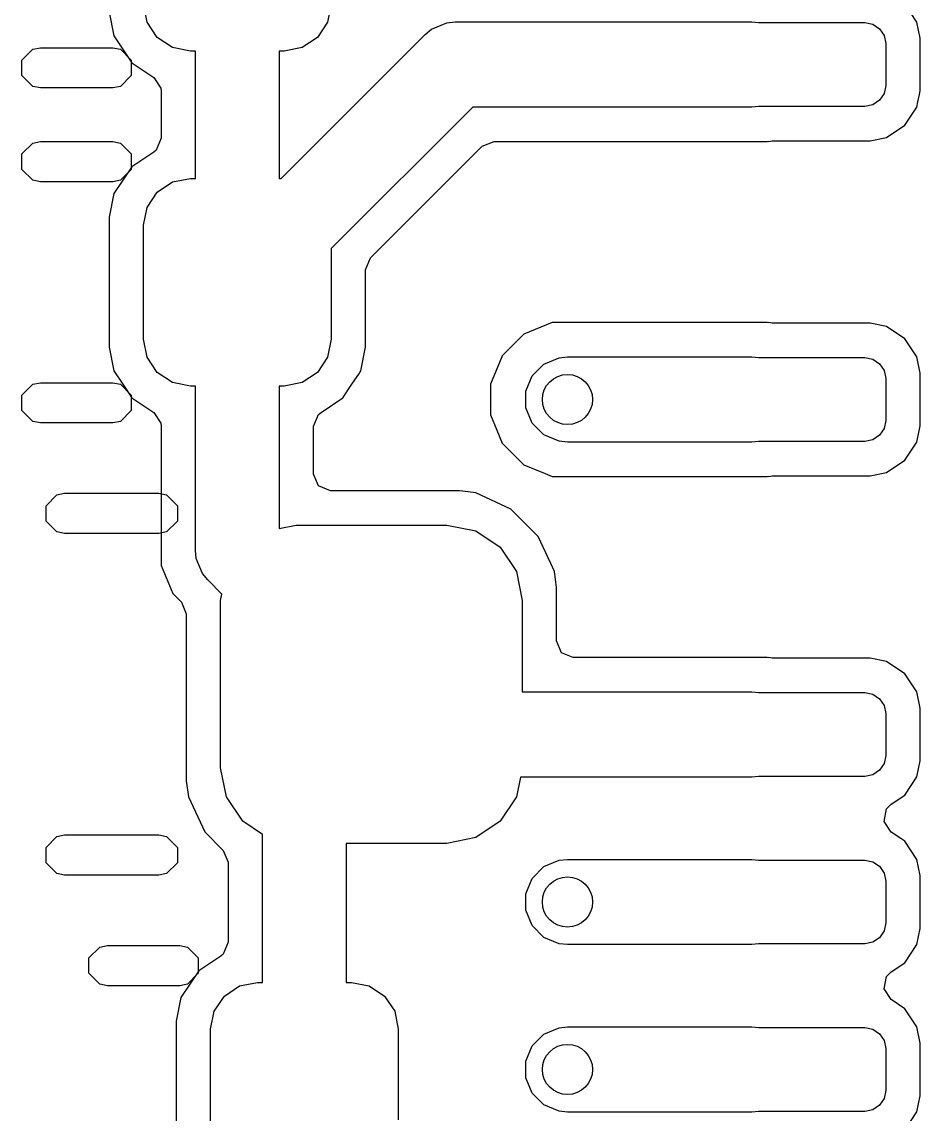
# Model space of a CAD drawing. Extents: x 125.5 to 181.1, y -135.3 to -67.6.
# Drawn here: x 164.572 to 167.252, y -128.283 to -125.023 of the extents above; entities that cross this region are included whole.
import ezdxf

# ---------------------------------------------------------------- set-up
doc = ezdxf.new("R2010")
doc.units = 0
doc.layers.add('BLACK', color=7, linetype='CONTINUOUS')

msp = doc.modelspace()

# ---------------------------------------------------------------- linework, layer by layer
at = {"layer": 'BLACK', "linetype": 'CONTINUOUS'}
for p, q in [((164.945657, -125.023576), (164.935, -124.97)), ((165.495, -124.97), (165.484343, -125.023576)), ((167.242927, -125.02312), (167.208922, -124.972227)), ((164.832501, -124.993893), (164.846568, -125.064615)), ((164.976005, -125.068995), (164.945657, -125.023576)), ((165.484343, -125.023576), (165.453995, -125.068995)), ((165.775198, -125.060197), (165.794442, -125.044403)), ((165.794442, -125.044403), (165.840223, -125.02544)), ((165.840223, -125.02544), (165.840224, -125.02544)), ((165.840224, -125.02544), (165.865, -125.023)), ((165.865, -125.023), (166.75, -125.023)), ((166.75, -125.023), (166.770308, -125.025)), ((166.770308, -125.025), (167.0875, -125.025)), ((167.0875, -125.025), (167.111418, -125.029758)), ((167.111418, -125.029758), (167.131694, -125.043306)), ((167.131694, -125.043306), (167.145242, -125.063582)), ((167.242927, -125.023123), (167.242927, -125.02312)), ((167.242928, -125.023124), (167.242927, -125.023123)), ((167.252498, -125.071238), (167.242928, -125.023124)), ((164.846568, -125.064615), (164.846571, -125.064622)), ((164.846571, -125.064622), (164.900166, -125.144832)), ((165.021424, -125.099343), (164.976005, -125.068995)), ((165.345394, -125.49), (165.775198, -125.060197)), ((165.453995, -125.068995), (165.408576, -125.099343)), ((167.145242, -125.063582), (167.15, -125.0875)), ((167.252498, -125.071242), (167.252498, -125.071238)), ((167.252499, -125.071248), (167.252498, -125.071242)), ((167.2525, -125.228753), (167.252499, -125.071248)), ((164.571731, -125.137039), (164.604203, -125.104567)), ((164.604203, -125.104567), (164.627164, -125.1)), ((164.627164, -125.1), (164.842836, -125.1)), ((164.842836, -125.1), (164.865797, -125.104567)), ((164.865797, -125.104567), (164.898269, -125.137039)), ((165.075, -125.11), (165.021424, -125.099343)), ((165.09, -125.11), (165.075, -125.11)), ((165.09, -125.49), (165.09, -125.11)), ((165.355, -125.11), (165.34, -125.11)), ((165.34, -125.11), (165.34, -125.49)), ((165.408576, -125.099343), (165.355, -125.11)), ((167.15, -125.0875), (167.15, -125.2125)), ((164.571731, -125.182961), (164.571731, -125.137039)), ((164.898269, -125.137039), (164.898269, -125.182961)), ((164.900166, -125.144832), (164.900167, -125.144833)), ((164.900167, -125.144833), (164.965278, -125.188338)), ((164.604203, -125.215433), (164.571731, -125.182961)), ((164.898269, -125.182961), (164.865797, -125.215433)), ((164.965278, -125.188338), (164.986539, -125.220157)), ((167.15, -125.2125), (167.145242, -125.236418)), ((164.627164, -125.22), (164.604203, -125.215433)), ((164.842836, -125.22), (164.627164, -125.22)), ((164.865797, -125.215433), (164.842836, -125.22)), ((164.986539, -125.220157), (164.9875, -125.229912)), ((164.9875, -125.229912), (164.9875, -125.370087)), ((167.145242, -125.236418), (167.131694, -125.256694)), ((167.246061, -125.261127), (167.250281, -125.239908)), ((167.250281, -125.239908), (167.2525, -125.228753)), ((165.917605, -125.277), (165.495, -125.699605)), ((166.75, -125.277), (165.917605, -125.277)), ((166.770308, -125.275), (166.75, -125.277)), ((167.0875, -125.275), (166.770308, -125.275)), ((167.111418, -125.270242), (167.0875, -125.275)), ((167.131694, -125.256694), (167.111418, -125.270242)), ((167.206459, -125.331459), (167.242927, -125.27688)), ((167.242927, -125.27688), (167.246061, -125.261127)), ((167.15188, -125.367927), (167.206459, -125.331459)), ((164.9875, -125.370087), (164.972855, -125.405442)), ((167.103752, -125.377499), (167.15188, -125.367927)), ((164.571731, -125.417039), (164.604203, -125.384567)), ((164.604203, -125.384567), (164.627164, -125.38)), ((164.627164, -125.38), (164.842836, -125.38)), ((164.842836, -125.38), (164.865797, -125.384567)), ((164.865797, -125.384567), (164.898269, -125.417039)), ((164.972855, -125.405442), (164.965279, -125.41166)), ((165.612143, -125.727417), (165.945417, -125.394145)), ((165.945417, -125.394145), (165.980772, -125.3795)), ((165.980772, -125.3795), (166.795651, -125.3795)), ((166.795651, -125.3795), (166.80048, -125.378539)), ((166.80048, -125.378539), (166.80066, -125.379444)), ((166.80066, -125.379444), (166.810427, -125.377499)), ((166.810427, -125.377499), (167.10375, -125.377499)), ((167.10375, -125.377499), (167.103752, -125.377499)), ((164.571731, -125.462961), (164.571731, -125.417039)), ((164.898269, -125.417039), (164.898269, -125.462961)), ((164.965279, -125.41166), (164.900167, -125.455166)), ((164.604203, -125.495433), (164.571731, -125.462961)), ((164.900167, -125.455166), (164.846569, -125.535381)), ((164.898269, -125.462961), (164.865797, -125.495433)), ((164.627164, -125.5), (164.604203, -125.495433)), ((164.842836, -125.5), (164.627164, -125.5)), ((164.865797, -125.495433), (164.842836, -125.5)), ((164.976005, -125.531005), (165.021424, -125.500657)), ((165.021424, -125.500657), (165.075, -125.49)), ((165.075, -125.49), (165.09, -125.49)), ((165.34, -125.49), (165.345394, -125.49)), ((164.846568, -125.535385), (164.8325, -125.606111)), ((164.846569, -125.535381), (164.846568, -125.535385)), ((164.945657, -125.576424), (164.976005, -125.531005)), ((164.935, -125.63), (164.945657, -125.576424)), ((164.8325, -125.606111), (164.8325, -125.993883)), ((164.935, -125.97), (164.935, -125.63)), ((165.495, -125.699605), (165.495, -125.97)), ((165.597499, -125.76277), (165.612143, -125.727417)), ((165.5975, -125.993885), (165.597499, -125.76277)), ((166.154347, -125.9205), (166.069997, -125.95544)), ((166.15435, -125.9205), (166.154347, -125.9205)), ((166.79565, -125.9205), (166.15435, -125.9205)), ((166.795651, -125.9205), (166.79565, -125.9205)), ((166.80048, -125.921461), (166.795651, -125.9205)), ((166.800659, -125.92056), (166.80048, -125.921461)), ((166.810424, -125.9225), (166.800659, -125.92056)), ((167.103753, -125.9225), (166.810424, -125.9225)), ((167.103757, -125.9225), (167.103753, -125.9225)), ((167.151876, -125.932071), (167.103757, -125.9225)), ((166.069996, -125.95544), (166.00544, -126.019996)), ((166.069997, -125.95544), (166.069996, -125.95544)), ((167.151882, -125.932074), (167.151876, -125.932071)), ((167.206459, -125.96854), (167.151882, -125.932074)), ((164.8325, -125.993883), (164.832501, -125.993893)), ((164.832501, -125.993893), (164.846568, -126.064615)), ((164.945657, -126.023576), (164.935, -125.97)), ((165.495, -125.97), (165.484343, -126.023576)), ((165.58343, -126.064619), (165.5975, -125.993885)), ((167.212631, -125.977778), (167.206459, -125.96854)), ((167.242927, -126.02312), (167.212631, -125.977778)), ((164.976005, -126.068995), (164.945657, -126.023576)), ((165.484343, -126.023576), (165.453995, -126.068995)), ((166.004147, -126.023118), (165.9705, -126.104347)), ((166.005439, -126.019999), (166.004147, -126.023118)), ((166.00544, -126.019997), (166.005439, -126.019998)), ((166.005439, -126.019998), (166.005439, -126.019999)), ((166.00544, -126.019996), (166.00544, -126.019997)), ((166.129443, -126.044403), (166.175224, -126.02544)), ((166.175224, -126.02544), (166.2, -126.023)), ((166.2, -126.023), (166.75, -126.023)), ((166.75, -126.023), (166.770308, -126.025)), ((166.770308, -126.025), (167.0875, -126.025)), ((167.0875, -126.025), (167.111418, -126.029758)), ((167.242927, -126.023123), (167.242927, -126.02312)), ((167.242928, -126.023124), (167.242927, -126.023123)), ((167.252498, -126.071238), (167.242928, -126.023124)), ((166.094403, -126.079443), (166.129443, -126.044403)), ((167.111418, -126.029758), (167.131694, -126.043306)), ((167.131694, -126.043306), (167.145242, -126.063582)), ((164.846568, -126.064615), (164.846571, -126.064622)), ((164.846571, -126.064622), (164.873115, -126.104347)), ((165.021424, -126.099343), (164.976005, -126.068995)), ((165.453995, -126.068995), (165.408576, -126.099343)), ((165.556885, -126.104347), (165.579002, -126.071247)), ((165.579002, -126.071247), (165.58008, -126.069632)), ((165.58008, -126.069632), (165.58343, -126.064619)), ((166.07544, -126.125224), (166.094403, -126.079443)), ((167.145242, -126.063582), (167.15, -126.0875)), ((167.15, -126.0875), (167.15, -126.2125)), ((167.252498, -126.071242), (167.252498, -126.071238)), ((167.252499, -126.071248), (167.252498, -126.071242)), ((167.2525, -126.228753), (167.252499, -126.071248)), ((164.571731, -126.137039), (164.604203, -126.104567)), ((164.604203, -126.104567), (164.627164, -126.1)), ((164.627164, -126.1), (164.842836, -126.1)), ((164.842836, -126.1), (164.865797, -126.104567)), ((164.865797, -126.104567), (164.898269, -126.137039)), ((164.873115, -126.104347), (164.900167, -126.144833)), ((165.075, -126.11), (165.021424, -126.099343)), ((165.09, -126.11), (165.075, -126.11)), ((165.09, -126.6), (165.09, -126.11)), ((165.355, -126.11), (165.34, -126.11)), ((165.34, -126.11), (165.34, -126.534945)), ((165.408576, -126.099343), (165.355, -126.11)), ((165.529833, -126.144833), (165.556885, -126.104347)), ((165.9705, -126.104347), (165.9705, -126.195652)), ((166.07544, -126.174776), (166.07544, -126.125224)), ((164.571731, -126.182961), (164.571731, -126.137039)), ((164.898269, -126.137039), (164.898269, -126.182961)), ((164.900167, -126.144833), (164.965278, -126.188338)), ((165.464711, -126.188345), (165.529833, -126.144833)), ((164.604203, -126.215433), (164.571731, -126.182961)), ((164.898269, -126.182961), (164.865797, -126.215433)), ((164.965278, -126.188338), (164.986539, -126.220157)), ((165.457145, -126.194556), (165.464711, -126.188345)), ((166.094403, -126.220557), (166.07544, -126.174776)), ((164.627164, -126.22), (164.604203, -126.215433)), ((164.842836, -126.22), (164.627164, -126.22)), ((164.865797, -126.215433), (164.842836, -126.22)), ((164.986539, -126.220157), (164.9875, -126.229911)), ((165.4425, -126.229911), (165.457145, -126.194556)), ((165.9705, -126.195652), (165.989629, -126.241831)), ((166.129443, -126.255597), (166.094403, -126.220557)), ((167.15, -126.2125), (167.145242, -126.236418)), ((164.9875, -126.229911), (164.9875, -126.554747)), ((165.4425, -126.3725), (165.4425, -126.229911)), ((165.989629, -126.241831), (166.005439, -126.280001)), ((166.175224, -126.27456), (166.129443, -126.255597)), ((167.131694, -126.256694), (167.111418, -126.270242)), ((167.145242, -126.236418), (167.131694, -126.256694)), ((167.242927, -126.27688), (167.2525, -126.228753)), ((166.005439, -126.280001), (166.00544, -126.280002)), ((166.00544, -126.280002), (166.00544, -126.280003)), ((166.00544, -126.280003), (166.069996, -126.344559)), ((166.2, -126.277), (166.175224, -126.27456)), ((166.75, -126.277), (166.2, -126.277)), ((166.770308, -126.275), (166.75, -126.277)), ((167.0875, -126.275), (166.770308, -126.275)), ((167.111418, -126.270242), (167.0875, -126.275)), ((167.206459, -126.331459), (167.242927, -126.27688)), ((166.069996, -126.344559), (166.069997, -126.344559)), ((166.069997, -126.344559), (166.069999, -126.344561)), ((166.069999, -126.344561), (166.133881, -126.371021)), ((167.15188, -126.367927), (167.206459, -126.331459)), ((165.457145, -126.407855), (165.4425, -126.3725)), ((166.133881, -126.371021), (166.154347, -126.379499)), ((166.154347, -126.379499), (166.154348, -126.379499)), ((166.154348, -126.379499), (166.15435, -126.3795)), ((166.15435, -126.3795), (166.154351, -126.3795)), ((166.154351, -126.3795), (166.795651, -126.3795)), ((166.795651, -126.3795), (166.80048, -126.378539)), ((166.80048, -126.378539), (166.80066, -126.379444)), ((166.80066, -126.379444), (166.810427, -126.377499)), ((166.810427, -126.377499), (167.10375, -126.377499)), ((167.10375, -126.377499), (167.103752, -126.377499)), ((167.103752, -126.377499), (167.15188, -126.367927)), ((165.4925, -126.4225), (165.457145, -126.407855)), ((164.643987, -126.467039), (164.676459, -126.434567)), ((164.676459, -126.434567), (164.69942, -126.43)), ((164.69942, -126.43), (164.98058, -126.43)), ((164.98058, -126.43), (165.003541, -126.434567)), ((165.003541, -126.434567), (165.036013, -126.467039)), ((165.878375, -126.4225), (165.4925, -126.4225)), ((165.878379, -126.4225), (165.878375, -126.4225)), ((165.926071, -126.428778), (165.878379, -126.4225)), ((166.030741, -126.477586), (165.92607, -126.428778)), ((165.92607, -126.428778), (165.926071, -126.428778)), ((164.643987, -126.512961), (164.643987, -126.467039)), ((165.036013, -126.467039), (165.036013, -126.512961)), ((166.030746, -126.47759), (166.030741, -126.477586)), ((166.112409, -126.559253), (166.030746, -126.47759)), ((164.676459, -126.545433), (164.643987, -126.512961)), ((165.036013, -126.512961), (165.003541, -126.545433)), ((164.69942, -126.55), (164.676459, -126.545433)), ((164.98058, -126.55), (164.69942, -126.55)), ((165.003541, -126.545433), (164.98058, -126.55)), ((165.34, -126.534945), (165.39, -126.525)), ((165.39, -126.525), (165.84, -126.525)), ((165.84, -126.525), (165.926104, -126.542127)), ((165.926104, -126.542127), (165.999099, -126.590901)), ((164.9875, -126.554747), (164.9875, -126.645253)), ((166.112413, -126.559258), (166.112409, -126.559253)), ((166.150019, -126.639906), (166.112413, -126.559258)), ((165.092402, -126.624386), (165.09, -126.6)), ((165.999099, -126.590901), (166.047873, -126.663896)), ((164.9875, -126.645253), (165.022135, -126.728868)), ((165.111066, -126.669446), (165.092402, -126.624386)), ((166.161221, -126.663929), (166.150019, -126.639906)), ((165.111071, -126.669451), (165.111066, -126.669446)), ((165.126612, -126.688388), (165.111071, -126.669451)), ((166.047873, -126.663896), (166.065, -126.75)), ((166.167498, -126.71162), (166.161221, -126.663929)), ((165.168853, -126.730629), (165.126612, -126.688388)), ((166.167499, -126.711626), (166.167498, -126.71162)), ((166.167499, -126.8705), (166.167499, -126.711626)), ((165.022135, -126.728868), (165.022138, -126.728871)), ((165.022138, -126.728871), (165.047855, -126.754588)), ((165.165, -126.75), (165.168853, -126.730629)), ((165.047855, -126.754588), (165.0625, -126.789943)), ((165.165, -127.25), (165.165, -126.75)), ((166.065, -126.75), (166.065, -127.023)), ((165.0625, -126.789943), (165.0625, -127.288373)), ((166.182144, -126.905855), (166.167499, -126.8705)), ((166.217499, -126.9205), (166.182144, -126.905855)), ((166.795648, -126.9205), (166.217499, -126.9205)), ((166.79565, -126.9205), (166.795648, -126.9205)), ((166.795651, -126.9205), (166.79565, -126.9205)), ((166.80048, -126.921461), (166.795651, -126.9205)), ((166.800659, -126.92056), (166.80048, -126.921461)), ((166.810424, -126.9225), (166.800659, -126.92056)), ((167.103753, -126.9225), (166.810424, -126.9225)), ((167.103757, -126.9225), (167.103753, -126.9225)), ((167.151876, -126.932071), (167.103757, -126.9225)), ((167.151882, -126.932074), (167.151876, -126.932071)), ((167.206459, -126.96854), (167.151882, -126.932074)), ((167.214554, -126.980656), (167.206459, -126.96854)), ((167.242927, -127.02312), (167.214554, -126.980656)), ((166.065, -127.023), (166.75, -127.023)), ((166.75, -127.023), (166.770308, -127.025)), ((166.770308, -127.025), (167.0875, -127.025)), ((167.0875, -127.025), (167.111418, -127.029758)), ((167.111418, -127.029758), (167.131694, -127.043306)), ((167.242927, -127.023123), (167.242927, -127.02312)), ((167.242928, -127.023124), (167.242927, -127.023123)), ((167.252498, -127.071238), (167.242928, -127.023124)), ((167.131694, -127.043306), (167.145242, -127.063582)), ((167.145242, -127.063582), (167.15, -127.0875)), ((167.252498, -127.071242), (167.252498, -127.071238)), ((167.252499, -127.071248), (167.252498, -127.071242)), ((167.2525, -127.228753), (167.252499, -127.071248)), ((167.15, -127.0875), (167.15, -127.2125)), ((167.15, -127.2125), (167.145242, -127.236418)), ((167.242946, -127.276787), (167.252499, -127.228757)), ((167.252499, -127.228757), (167.2525, -127.228753)), ((165.182127, -127.336104), (165.165, -127.25)), ((167.131694, -127.256694), (167.111418, -127.270242)), ((167.145242, -127.236418), (167.131694, -127.256694)), ((165.0625, -127.288373), (165.062501, -127.28838)), ((165.062501, -127.28838), (165.068778, -127.336068)), ((166.059629, -127.277), (166.047873, -127.336104)), ((166.75, -127.277), (166.059629, -127.277)), ((166.770308, -127.275), (166.75, -127.277)), ((167.0875, -127.275), (166.770308, -127.275)), ((167.111418, -127.270242), (167.0875, -127.275)), ((167.206459, -127.331459), (167.242927, -127.27688)), ((167.242927, -127.27688), (167.242946, -127.276787)), ((167.166098, -127.358426), (167.206459, -127.331459)), ((165.068778, -127.336068), (165.06878, -127.336074)), ((165.06878, -127.336074), (165.117586, -127.440741)), ((165.230901, -127.409099), (165.182127, -127.336104)), ((166.047873, -127.336104), (165.999099, -127.409099)), ((167.152304, -127.37222), (167.166098, -127.358426)), ((167.144838, -127.409753), (167.152304, -127.37222)), ((165.29, -127.448587), (165.230901, -127.409099)), ((165.999099, -127.409099), (165.926104, -127.457873)), ((167.166098, -127.441572), (167.144838, -127.409753)), ((164.643987, -127.487039), (164.676459, -127.454567)), ((164.676459, -127.454567), (164.69942, -127.45)), ((164.69942, -127.45), (164.98058, -127.45)), ((164.98058, -127.45), (165.003541, -127.454567)), ((165.003541, -127.454567), (165.036013, -127.487039)), ((165.117586, -127.440741), (165.117587, -127.440742)), ((165.117587, -127.440742), (165.117588, -127.440743)), ((165.117588, -127.440743), (165.117589, -127.440744)), ((165.117589, -127.440744), (165.172855, -127.49601)), ((165.29, -127.89), (165.29, -127.448587)), ((165.926104, -127.457873), (165.84, -127.475)), ((167.195061, -127.460925), (167.166098, -127.441572)), ((167.206459, -127.468541), (167.195061, -127.460925)), ((164.643987, -127.532961), (164.643987, -127.487039)), ((165.036013, -127.487039), (165.036013, -127.532961)), ((165.172855, -127.49601), (165.1875, -127.531365)), ((165.84, -127.475), (165.54, -127.475)), ((165.54, -127.475), (165.54, -127.89)), ((167.242927, -127.52312), (167.206459, -127.468541)), ((166.129443, -127.544403), (166.175224, -127.52544)), ((166.175224, -127.52544), (166.2, -127.523)), ((166.2, -127.523), (166.75, -127.523)), ((166.75, -127.523), (166.770308, -127.525)), ((166.770308, -127.525), (167.0875, -127.525)), ((167.0875, -127.525), (167.111418, -127.529758)), ((167.242927, -127.523123), (167.242927, -127.52312)), ((167.242928, -127.523124), (167.242927, -127.523123)), ((167.252498, -127.571238), (167.242928, -127.523124)), ((164.676459, -127.565433), (164.643987, -127.532961)), ((165.036013, -127.532961), (165.003541, -127.565433)), ((165.1875, -127.531365), (165.1875, -127.770087)), ((166.094403, -127.579443), (166.129443, -127.544403)), ((167.111418, -127.529758), (167.131694, -127.543306)), ((167.131694, -127.543306), (167.145242, -127.563582)), ((164.69942, -127.57), (164.676459, -127.565433)), ((164.98058, -127.57), (164.69942, -127.57)), ((165.003541, -127.565433), (164.98058, -127.57)), ((166.07544, -127.625224), (166.094403, -127.579443)), ((167.145242, -127.563582), (167.15, -127.5875)), ((167.15, -127.5875), (167.15, -127.7125)), ((167.252498, -127.571242), (167.252498, -127.571238)), ((167.252499, -127.571248), (167.252498, -127.571242)), ((167.2525, -127.728753), (167.252499, -127.571248)), ((166.07544, -127.674776), (166.07544, -127.625224)), ((166.094403, -127.720557), (166.07544, -127.674776)), ((166.129443, -127.755597), (166.094403, -127.720557)), ((167.15, -127.7125), (167.145242, -127.736418)), ((166.175224, -127.77456), (166.129443, -127.755597)), ((167.131694, -127.756694), (167.111418, -127.770242)), ((167.145242, -127.736418), (167.131694, -127.756694)), ((167.242927, -127.77688), (167.2525, -127.728753)), ((164.771731, -127.817039), (164.804203, -127.784567)), ((164.804203, -127.784567), (164.827164, -127.78)), ((164.827164, -127.78), (165.042836, -127.78)), ((165.042836, -127.78), (165.065797, -127.784567)), ((165.065797, -127.784567), (165.098269, -127.817039)), ((165.1875, -127.770087), (165.172855, -127.805442)), ((166.2, -127.777), (166.175224, -127.77456)), ((166.75, -127.777), (166.2, -127.777)), ((166.770308, -127.775), (166.75, -127.777)), ((167.0875, -127.775), (166.770308, -127.775)), ((167.111418, -127.770242), (167.0875, -127.775)), ((167.206459, -127.831459), (167.242927, -127.77688)), ((164.771731, -127.862961), (164.771731, -127.817039)), ((165.098269, -127.817039), (165.098269, -127.862961)), ((165.165279, -127.81166), (165.100167, -127.855166)), ((165.172855, -127.805442), (165.165279, -127.81166)), ((165.100167, -127.855166), (165.046569, -127.935381)), ((167.166098, -127.858426), (167.206459, -127.831459)), ((164.804203, -127.895433), (164.771731, -127.862961)), ((165.098269, -127.862961), (165.065797, -127.895433)), ((167.144838, -127.909753), (167.152304, -127.87222)), ((167.152304, -127.87222), (167.166098, -127.858426)), ((164.827164, -127.9), (164.804203, -127.895433)), ((165.042836, -127.9), (164.827164, -127.9)), ((165.065797, -127.895433), (165.042836, -127.9)), ((165.176005, -127.931005), (165.221424, -127.900657)), ((165.221424, -127.900657), (165.275, -127.89)), ((165.275, -127.89), (165.29, -127.89)), ((165.54, -127.89), (165.555, -127.89)), ((165.555, -127.89), (165.608576, -127.900657)), ((165.608576, -127.900657), (165.653995, -127.931005)), ((167.166098, -127.941572), (167.144838, -127.909753)), ((165.046568, -127.935385), (165.0325, -128.006111)), ((165.046569, -127.935381), (165.046568, -127.935385)), ((165.145657, -127.976424), (165.176005, -127.931005)), ((165.653995, -127.931005), (165.684343, -127.976424)), ((167.206458, -127.96854), (167.166098, -127.941572)), ((165.135, -128.03), (165.145657, -127.976424)), ((165.684343, -127.976424), (165.695, -128.03)), ((167.206459, -127.968541), (167.206458, -127.96854)), ((167.242927, -128.02312), (167.206459, -127.968541)), ((165.0325, -128.006111), (165.0325, -128.393883)), ((165.135, -128.37), (165.135, -128.03)), ((165.695, -128.03), (165.695, -128.300394)), ((166.094403, -128.079443), (166.129443, -128.044403)), ((166.129443, -128.044403), (166.175224, -128.02544)), ((166.175224, -128.02544), (166.2, -128.023)), ((166.2, -128.023), (166.75, -128.023)), ((166.75, -128.023), (166.770308, -128.025)), ((166.770308, -128.025), (167.0875, -128.025)), ((167.0875, -128.025), (167.111418, -128.029758)), ((167.111418, -128.029758), (167.131694, -128.043306)), ((167.131694, -128.043306), (167.145242, -128.063582)), ((167.242927, -128.023123), (167.242927, -128.02312)), ((167.242928, -128.023124), (167.242927, -128.023123)), ((167.252498, -128.071238), (167.242928, -128.023124)), ((166.07544, -128.125224), (166.094403, -128.079443)), ((167.145242, -128.063582), (167.15, -128.0875)), ((167.252498, -128.071242), (167.252498, -128.071238)), ((167.252499, -128.071248), (167.252498, -128.071242)), ((167.2525, -128.228753), (167.252499, -128.071248)), ((167.15, -128.0875), (167.15, -128.2125)), ((166.07544, -128.174776), (166.07544, -128.125224)), ((166.094403, -128.220557), (166.07544, -128.174776)), ((167.15, -128.2125), (167.145242, -128.236418)), ((166.129443, -128.255597), (166.094403, -128.220557)), ((167.145242, -128.236418), (167.131694, -128.256694)), ((167.242927, -128.27688), (167.2525, -128.228753)), ((166.175224, -128.27456), (166.129443, -128.255597)), ((166.2, -128.277), (166.175224, -128.27456)), ((166.75, -128.277), (166.2, -128.277)), ((166.770308, -128.275), (166.75, -128.277)), ((167.0875, -128.275), (166.770308, -128.275)), ((167.111418, -128.270242), (167.0875, -128.275)), ((167.131694, -128.256694), (167.111418, -128.270242)), ((167.206459, -128.331459), (167.242927, -128.27688))]:
    msp.add_line(p, q, dxfattribs=at)
at = {"layer": 'BLACK'}
for centre in [(166.2, -126.15), (166.2, -127.65), (166.2, -128.15)]:
    msp.add_circle(centre, 0.075, dxfattribs=at)

doc.saveas('drawing.dxf')
